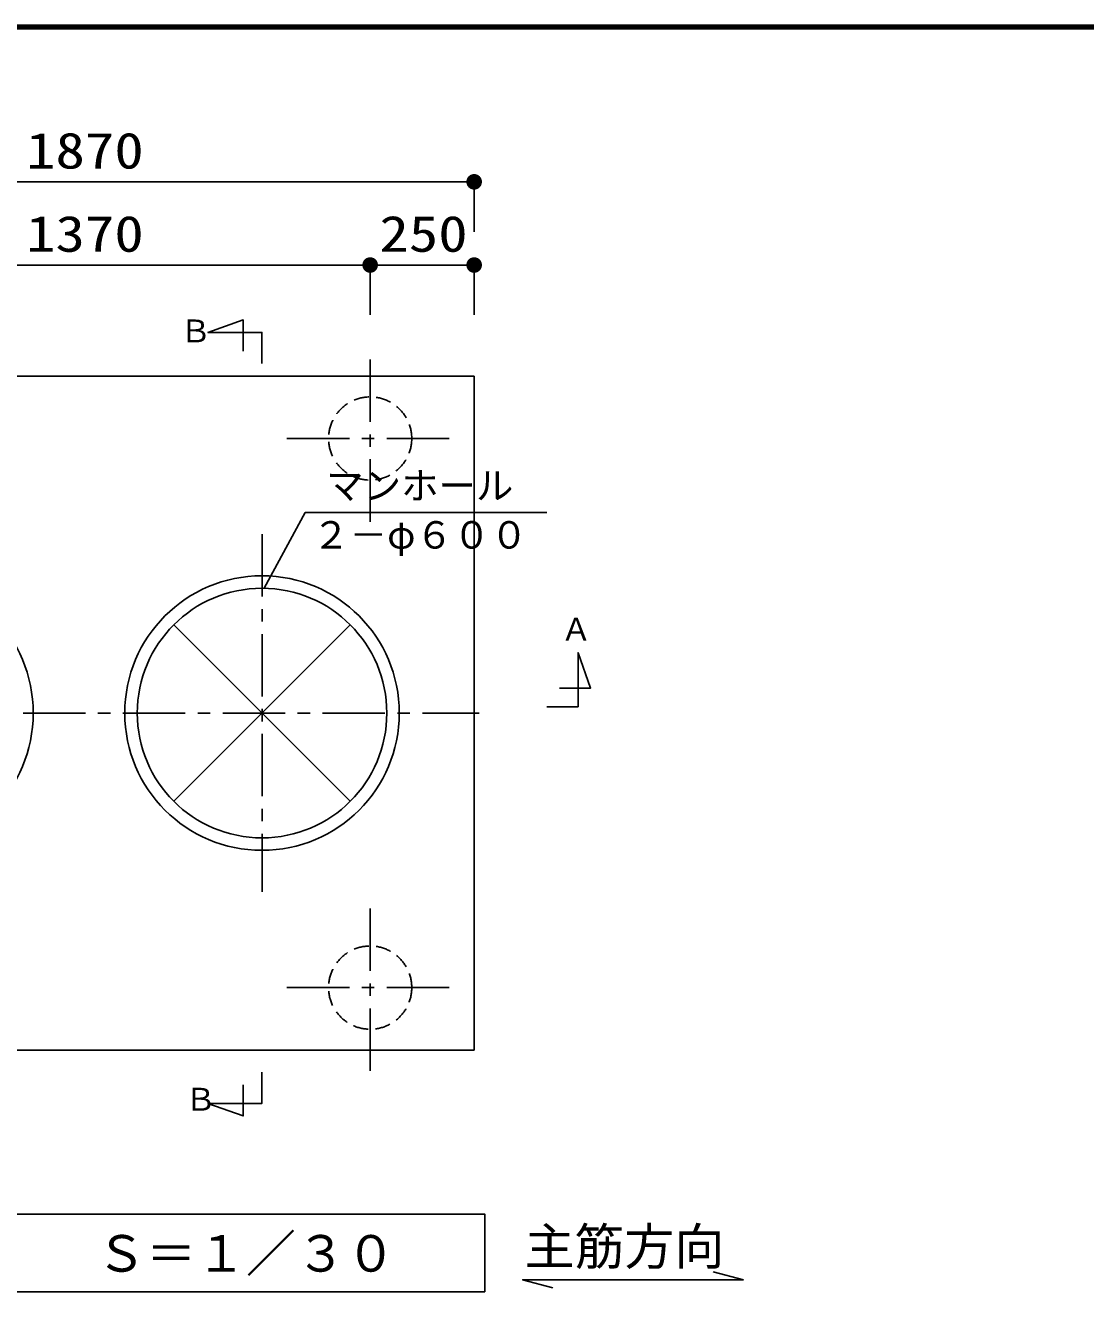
# Model space of a CAD drawing. Units: millimetres, scale not verified. Extents: x -8093 to 8093, y -5792 to 5792.
# Drawn here: x -5696 to -3147, y 2748 to 5792 of the extents above; entities that cross this region are included whole.
import ezdxf
from ezdxf.enums import TextEntityAlignment as Align

# ---------------------------------------------------------------- set-up
doc = ezdxf.new("R2010")
doc.units = ezdxf.units.MM
doc.header["$LTSCALE"] = 30
doc.linetypes.add('CHAIN1', pattern=[8, 5, -1, 1, -1])
doc.linetypes.add('DASHED1', pattern=[1.8, 1.2, -0.6])
for name, color, linetype, lineweight in [('0-0_Axis_waku', 7, 'Continuous', 25), ('0-1_00クル-フ-0躯体', 3, 'Continuous', 25), ('0-2_00クル-フ-1機器', 2, 'Continuous', 25), ('0-4_00クル-フ-6寸法', 132, 'Continuous', 25)]:
    doc.layers.add(name, color=color, linetype=linetype, lineweight=lineweight)
doc.styles.add('ＭＳ ゴシック', font='')
doc.styles.get('ＭＳ ゴシック').set_extended_font_data('MS Gothic')

msp = doc.modelspace()

# ---------------------------------------------------------------- linework, layer by layer
at = {"layer": '0-0_Axis_waku'}
for p, q in [((-8093.4, 5792.4), (8093.4, 5792.4)), ((-8092.8, 5791.8), (8092.8, 5791.8)), ((-8092.2, 5791.2), (8092.2, 5791.2)), ((-8091.6, 5790.6), (8091.6, 5790.6)), ((-8091, 5790), (8091, 5790)), ((-8090.4, 5789.4), (8090.4, 5789.4)), ((-8089.8, 5788.8), (8089.8, 5788.8)), ((-8089.2, 5788.2), (8089.2, 5788.2)), ((-8088.6, 5787.6), (8088.6, 5787.6)), ((-8088, 5787), (8088, 5787)), ((-8087.4, 5786.4), (8087.4, 5786.4)), ((-8086.8, 5785.8), (8086.8, 5785.8)), ((-8086.2, 5785.2), (8086.2, 5785.2)), ((-8085.6, 5784.6), (8085.6, 5784.6)), ((-8085, 5784), (8085, 5784))]:
    msp.add_line(p, q, dxfattribs=at)
at = {"layer": '0-1_00クル-フ-0躯体', "color": 2}
for p, q in [((-5122.24, 4439.14), (-5023.44, 4621.17)), ((-5023.44, 4621.17), (-4442.27, 4621.17))]:
    msp.add_line(p, q, dxfattribs=at)
at = {"layer": '0-1_00クル-フ-0躯体'}
msp.add_line((-3969.89, 2776.74), (-4042.34, 2796.15), dxfattribs=at)
for points in [[(-5127.31, 4979.29), (-5127.31, 5054.29), (-5257.31, 5054.29), (-5172.31, 5084.29), (-5172.31, 5009.29)], [(-4442.23, 4154.14), (-4367.23, 4154.14), (-4367.23, 4284.14), (-4337.23, 4199.14), (-4412.23, 4199.14)], [(-5127.31, 3275.72), (-5127.31, 3200.72), (-5257.31, 3200.72), (-5172.31, 3170.72), (-5172.31, 3245.72)], [(-4428.4, 2757.33), (-4500.85, 2776.74), (-3969.89, 2776.74)]]:
    msp.add_lwpolyline(points, dxfattribs=at)
msp.add_lwpolyline([(-4591.22, 2748.18), (-4591.22, 2934.49), (-6620.55, 2934.49), (-6620.55, 2748.18)], close=True, dxfattribs=at)
at = {"layer": '0-2_00クル-フ-1機器', "linetype": 'CHAIN1'}
for p, q in [((-4867.24, 4599.14), (-4867.24, 4999.14)), ((-5067.24, 4799.14), (-4667.24, 4799.14)), ((-5127.23, 4569.14), (-5127.23, 3709.14)), ((-6661.64, 4139.14), (-4605.47, 4139.14)), ((-4867.24, 3279.14), (-4867.24, 3679.14)), ((-5067.24, 3479.14), (-4667.24, 3479.14))]:
    msp.add_line(p, q, dxfattribs=at)
at = {"layer": '0-2_00クル-フ-1機器'}
for p, q in [((-6487.24, 4949.14), (-4617.24, 4949.14)), ((-5339.36, 4351.27), (-4915.1, 3927.01)), ((-5339.36, 3927.01), (-4915.1, 4351.27))]:
    msp.add_line(p, q, dxfattribs=at)
msp.add_lwpolyline([(-6487.24, 3329.14), (-4617.24, 3329.14), (-4617.24, 4949.14)], dxfattribs=at)
at = {"layer": '0-2_00クル-フ-1機器', "linetype": 'DASHED1'}
for centre in [(-4867.24, 4799.14), (-4867.24, 3479.14)]:
    msp.add_circle(centre, 100, dxfattribs=at)
at = {"layer": '0-2_00クル-フ-1機器'}
for centre, radius in [((-6007.23, 4139.14), 330), ((-5127.23, 4139.14), 330), ((-5127.23, 4139.14), 300)]:
    msp.add_circle(centre, radius, dxfattribs=at)
at = {"layer": '0-4_00クル-フ-6寸法', "color": 4}
for p, q in [((-4617.24, 5416.18), (-6487.24, 5416.18)), ((-4617.24, 5296.18), (-4617.24, 5416.18)), ((-6237.24, 5216.18), (-4867.24, 5216.18)), ((-4867.24, 5096.18), (-4867.24, 5216.18)), ((-4867.24, 5096.18), (-4867.24, 5216.18)), ((-4867.24, 5216.18), (-4617.24, 5216.18)), ((-4617.24, 5096.18), (-4617.24, 5216.18))]:
    msp.add_line(p, q, dxfattribs=at)
at = {"layer": '0-4_00クル-フ-6寸法'}
for points in [[(-4617.24, 5416.18), (-4635.84, 5418.53), (-4635.4, 5420.84)], [(-4617.24, 5416.18), (-4635.4, 5420.84), (-4634.67, 5423.08)], [(-4617.24, 5416.18), (-4634.67, 5423.08), (-4633.67, 5425.21)], [(-4617.24, 5416.18), (-4633.67, 5425.21), (-4632.4, 5427.2)], [(-4617.24, 5416.18), (-4632.4, 5427.2), (-4630.9, 5429.01)], [(-4617.24, 5416.18), (-4630.9, 5429.01), (-4629.19, 5430.62)], [(-4617.24, 5416.18), (-4629.19, 5430.62), (-4627.28, 5432.01)], [(-4617.24, 5416.18), (-4627.28, 5432.01), (-4625.22, 5433.14)], [(-4617.24, 5416.18), (-4625.22, 5433.14), (-4623.03, 5434.01)], [(-4617.24, 5416.18), (-4623.03, 5434.01), (-4620.75, 5434.59)], [(-4617.24, 5416.18), (-4620.75, 5434.59), (-4618.41, 5434.89)], [(-4617.24, 5416.18), (-4618.41, 5434.89), (-4616.06, 5434.89)], [(-4617.24, 5416.18), (-4616.06, 5434.89), (-4613.72, 5434.59)], [(-4617.24, 5416.18), (-4613.72, 5434.59), (-4611.44, 5434.01)], [(-4617.24, 5416.18), (-4611.44, 5434.01), (-4609.25, 5433.14)], [(-4617.24, 5416.18), (-4609.25, 5433.14), (-4607.19, 5432.01)], [(-4617.24, 5416.18), (-4607.19, 5432.01), (-4605.28, 5430.62)], [(-4617.24, 5416.18), (-4605.28, 5430.62), (-4603.57, 5429.01)], [(-4617.24, 5416.18), (-4603.57, 5429.01), (-4602.07, 5427.2)], [(-4617.24, 5416.18), (-4602.07, 5427.2), (-4600.8, 5425.21)], [(-4617.24, 5416.18), (-4600.8, 5425.21), (-4599.8, 5423.08)], [(-4617.24, 5416.18), (-4599.8, 5423.08), (-4599.07, 5420.84)], [(-4617.24, 5416.18), (-4599.07, 5420.84), (-4598.63, 5418.53)], [(-4617.24, 5416.18), (-4635.99, 5416.18), (-4635.84, 5418.53)], [(-4617.24, 5416.18), (-4635.84, 5413.83), (-4635.99, 5416.18)], [(-4617.24, 5416.18), (-4635.4, 5411.51), (-4635.84, 5413.83)], [(-4617.24, 5416.18), (-4634.67, 5409.27), (-4635.4, 5411.51)], [(-4617.24, 5416.18), (-4633.67, 5407.14), (-4634.67, 5409.27)], [(-4617.24, 5416.18), (-4632.4, 5405.15), (-4633.67, 5407.14)], [(-4617.24, 5416.18), (-4630.9, 5403.34), (-4632.4, 5405.15)], [(-4617.24, 5416.18), (-4629.19, 5401.73), (-4630.9, 5403.34)], [(-4617.24, 5416.18), (-4627.28, 5400.34), (-4629.19, 5401.73)], [(-4617.24, 5416.18), (-4625.22, 5399.21), (-4627.28, 5400.34)], [(-4617.24, 5416.18), (-4623.03, 5398.34), (-4625.22, 5399.21)], [(-4617.24, 5416.18), (-4620.75, 5397.76), (-4623.03, 5398.34)], [(-4617.24, 5416.18), (-4618.41, 5397.46), (-4620.75, 5397.76)], [(-4617.24, 5416.18), (-4616.06, 5397.46), (-4618.41, 5397.46)], [(-4617.24, 5416.18), (-4598.63, 5418.53), (-4598.49, 5416.18)], [(-4617.24, 5416.18), (-4613.72, 5397.76), (-4616.06, 5397.46)], [(-4617.24, 5416.18), (-4611.44, 5398.34), (-4613.72, 5397.76)], [(-4617.24, 5416.18), (-4609.25, 5399.21), (-4611.44, 5398.34)], [(-4617.24, 5416.18), (-4607.19, 5400.34), (-4609.25, 5399.21)], [(-4617.24, 5416.18), (-4605.28, 5401.73), (-4607.19, 5400.34)], [(-4617.24, 5416.18), (-4603.57, 5403.34), (-4605.28, 5401.73)], [(-4617.24, 5416.18), (-4602.07, 5405.15), (-4603.57, 5403.34)], [(-4617.24, 5416.18), (-4600.8, 5407.14), (-4602.07, 5405.15)], [(-4617.24, 5416.18), (-4599.8, 5409.27), (-4600.8, 5407.14)], [(-4617.24, 5416.18), (-4599.07, 5411.51), (-4599.8, 5409.27)], [(-4617.24, 5416.18), (-4598.63, 5413.83), (-4599.07, 5411.51)], [(-4617.24, 5416.18), (-4598.49, 5416.18), (-4598.63, 5413.83)], [(-4867.24, 5216.18), (-4885.99, 5216.18), (-4885.84, 5218.53)], [(-4867.24, 5216.18), (-4885.99, 5216.18), (-4885.84, 5218.53)], [(-4867.24, 5216.18), (-4885.84, 5213.83), (-4885.99, 5216.18)], [(-4867.24, 5216.18), (-4885.84, 5213.83), (-4885.99, 5216.18)], [(-4867.24, 5216.18), (-4885.84, 5218.53), (-4885.4, 5220.84)], [(-4867.24, 5216.18), (-4885.84, 5218.53), (-4885.4, 5220.84)], [(-4867.24, 5216.18), (-4885.4, 5211.51), (-4885.84, 5213.83)], [(-4867.24, 5216.18), (-4885.4, 5211.51), (-4885.84, 5213.83)], [(-4867.24, 5216.18), (-4885.4, 5220.84), (-4884.67, 5223.08)], [(-4867.24, 5216.18), (-4885.4, 5220.84), (-4884.67, 5223.08)], [(-4867.24, 5216.18), (-4884.67, 5209.27), (-4885.4, 5211.51)], [(-4867.24, 5216.18), (-4884.67, 5209.27), (-4885.4, 5211.51)], [(-4867.24, 5216.18), (-4884.67, 5223.08), (-4883.67, 5225.21)], [(-4867.24, 5216.18), (-4884.67, 5223.08), (-4883.67, 5225.21)], [(-4867.24, 5216.18), (-4883.67, 5207.14), (-4884.67, 5209.27)], [(-4867.24, 5216.18), (-4883.67, 5207.14), (-4884.67, 5209.27)], [(-4867.24, 5216.18), (-4883.67, 5225.21), (-4882.4, 5227.2)], [(-4867.24, 5216.18), (-4883.67, 5225.21), (-4882.4, 5227.2)], [(-4867.24, 5216.18), (-4882.4, 5205.15), (-4883.67, 5207.14)], [(-4867.24, 5216.18), (-4882.4, 5205.15), (-4883.67, 5207.14)], [(-4867.24, 5216.18), (-4882.4, 5227.2), (-4880.9, 5229.01)], [(-4867.24, 5216.18), (-4882.4, 5227.2), (-4880.9, 5229.01)], [(-4867.24, 5216.18), (-4880.9, 5203.34), (-4882.4, 5205.15)], [(-4867.24, 5216.18), (-4880.9, 5203.34), (-4882.4, 5205.15)], [(-4867.24, 5216.18), (-4880.9, 5229.01), (-4879.19, 5230.62)], [(-4867.24, 5216.18), (-4880.9, 5229.01), (-4879.19, 5230.62)], [(-4867.24, 5216.18), (-4879.19, 5201.73), (-4880.9, 5203.34)], [(-4867.24, 5216.18), (-4879.19, 5201.73), (-4880.9, 5203.34)], [(-4867.24, 5216.18), (-4879.19, 5230.62), (-4877.28, 5232.01)], [(-4867.24, 5216.18), (-4879.19, 5230.62), (-4877.28, 5232.01)], [(-4867.24, 5216.18), (-4877.28, 5200.34), (-4879.19, 5201.73)], [(-4867.24, 5216.18), (-4877.28, 5200.34), (-4879.19, 5201.73)], [(-4867.24, 5216.18), (-4877.28, 5232.01), (-4875.22, 5233.14)], [(-4867.24, 5216.18), (-4877.28, 5232.01), (-4875.22, 5233.14)], [(-4867.24, 5216.18), (-4875.22, 5199.21), (-4877.28, 5200.34)], [(-4867.24, 5216.18), (-4875.22, 5199.21), (-4877.28, 5200.34)], [(-4867.24, 5216.18), (-4875.22, 5233.14), (-4873.03, 5234.01)], [(-4867.24, 5216.18), (-4875.22, 5233.14), (-4873.03, 5234.01)], [(-4867.24, 5216.18), (-4873.03, 5198.34), (-4875.22, 5199.21)], [(-4867.24, 5216.18), (-4873.03, 5198.34), (-4875.22, 5199.21)], [(-4867.24, 5216.18), (-4873.03, 5234.01), (-4870.75, 5234.59)], [(-4867.24, 5216.18), (-4873.03, 5234.01), (-4870.75, 5234.59)], [(-4867.24, 5216.18), (-4870.75, 5197.76), (-4873.03, 5198.34)], [(-4867.24, 5216.18), (-4870.75, 5197.76), (-4873.03, 5198.34)], [(-4867.24, 5216.18), (-4870.75, 5234.59), (-4868.41, 5234.89)], [(-4867.24, 5216.18), (-4870.75, 5234.59), (-4868.41, 5234.89)], [(-4867.24, 5216.18), (-4868.41, 5197.46), (-4870.75, 5197.76)], [(-4867.24, 5216.18), (-4868.41, 5197.46), (-4870.75, 5197.76)], [(-4867.24, 5216.18), (-4868.41, 5234.89), (-4866.06, 5234.89)], [(-4867.24, 5216.18), (-4868.41, 5234.89), (-4866.06, 5234.89)], [(-4867.24, 5216.18), (-4866.06, 5197.46), (-4868.41, 5197.46)], [(-4867.24, 5216.18), (-4866.06, 5197.46), (-4868.41, 5197.46)], [(-4867.24, 5216.18), (-4866.06, 5234.89), (-4863.72, 5234.59)], [(-4867.24, 5216.18), (-4866.06, 5234.89), (-4863.72, 5234.59)], [(-4867.24, 5216.18), (-4863.72, 5234.59), (-4861.44, 5234.01)], [(-4867.24, 5216.18), (-4863.72, 5234.59), (-4861.44, 5234.01)], [(-4867.24, 5216.18), (-4861.44, 5234.01), (-4859.25, 5233.14)], [(-4867.24, 5216.18), (-4861.44, 5234.01), (-4859.25, 5233.14)], [(-4867.24, 5216.18), (-4859.25, 5233.14), (-4857.19, 5232.01)], [(-4867.24, 5216.18), (-4859.25, 5233.14), (-4857.19, 5232.01)], [(-4867.24, 5216.18), (-4857.19, 5232.01), (-4855.28, 5230.62)], [(-4867.24, 5216.18), (-4857.19, 5232.01), (-4855.28, 5230.62)], [(-4867.24, 5216.18), (-4855.28, 5230.62), (-4853.57, 5229.01)], [(-4867.24, 5216.18), (-4855.28, 5230.62), (-4853.57, 5229.01)], [(-4867.24, 5216.18), (-4853.57, 5229.01), (-4852.07, 5227.2)], [(-4867.24, 5216.18), (-4853.57, 5229.01), (-4852.07, 5227.2)], [(-4867.24, 5216.18), (-4852.07, 5227.2), (-4850.8, 5225.21)], [(-4867.24, 5216.18), (-4852.07, 5227.2), (-4850.8, 5225.21)], [(-4867.24, 5216.18), (-4850.8, 5225.21), (-4849.8, 5223.08)], [(-4867.24, 5216.18), (-4850.8, 5225.21), (-4849.8, 5223.08)], [(-4867.24, 5216.18), (-4849.8, 5223.08), (-4849.07, 5220.84)], [(-4867.24, 5216.18), (-4849.8, 5223.08), (-4849.07, 5220.84)], [(-4867.24, 5216.18), (-4849.07, 5220.84), (-4848.63, 5218.53)], [(-4867.24, 5216.18), (-4849.07, 5220.84), (-4848.63, 5218.53)], [(-4867.24, 5216.18), (-4848.63, 5218.53), (-4848.49, 5216.18)], [(-4867.24, 5216.18), (-4848.63, 5218.53), (-4848.49, 5216.18)], [(-4867.24, 5216.18), (-4863.72, 5197.76), (-4866.06, 5197.46)], [(-4867.24, 5216.18), (-4861.44, 5198.34), (-4863.72, 5197.76)], [(-4867.24, 5216.18), (-4859.25, 5199.21), (-4861.44, 5198.34)], [(-4867.24, 5216.18), (-4857.19, 5200.34), (-4859.25, 5199.21)], [(-4867.24, 5216.18), (-4855.28, 5201.73), (-4857.19, 5200.34)], [(-4867.24, 5216.18), (-4853.57, 5203.34), (-4855.28, 5201.73)], [(-4867.24, 5216.18), (-4852.07, 5205.15), (-4853.57, 5203.34)], [(-4867.24, 5216.18), (-4850.8, 5207.14), (-4852.07, 5205.15)], [(-4867.24, 5216.18), (-4849.8, 5209.27), (-4850.8, 5207.14)], [(-4867.24, 5216.18), (-4849.07, 5211.51), (-4849.8, 5209.27)], [(-4867.24, 5216.18), (-4848.63, 5213.83), (-4849.07, 5211.51)], [(-4867.24, 5216.18), (-4848.49, 5216.18), (-4848.63, 5213.83)], [(-4867.24, 5216.18), (-4863.72, 5197.76), (-4866.06, 5197.46)], [(-4867.24, 5216.18), (-4861.44, 5198.34), (-4863.72, 5197.76)], [(-4867.24, 5216.18), (-4859.25, 5199.21), (-4861.44, 5198.34)], [(-4867.24, 5216.18), (-4857.19, 5200.34), (-4859.25, 5199.21)], [(-4867.24, 5216.18), (-4855.28, 5201.73), (-4857.19, 5200.34)], [(-4867.24, 5216.18), (-4853.57, 5203.34), (-4855.28, 5201.73)], [(-4867.24, 5216.18), (-4852.07, 5205.15), (-4853.57, 5203.34)], [(-4867.24, 5216.18), (-4850.8, 5207.14), (-4852.07, 5205.15)], [(-4867.24, 5216.18), (-4849.8, 5209.27), (-4850.8, 5207.14)], [(-4867.24, 5216.18), (-4849.07, 5211.51), (-4849.8, 5209.27)], [(-4867.24, 5216.18), (-4848.63, 5213.83), (-4849.07, 5211.51)], [(-4867.24, 5216.18), (-4848.49, 5216.18), (-4848.63, 5213.83)], [(-4617.24, 5216.18), (-4635.99, 5216.18), (-4635.84, 5218.53)], [(-4617.24, 5216.18), (-4635.84, 5213.83), (-4635.99, 5216.18)], [(-4617.24, 5216.18), (-4635.84, 5218.53), (-4635.4, 5220.84)], [(-4617.24, 5216.18), (-4635.4, 5211.51), (-4635.84, 5213.83)], [(-4617.24, 5216.18), (-4635.4, 5220.84), (-4634.67, 5223.08)], [(-4617.24, 5216.18), (-4634.67, 5209.27), (-4635.4, 5211.51)], [(-4617.24, 5216.18), (-4634.67, 5223.08), (-4633.67, 5225.21)], [(-4617.24, 5216.18), (-4633.67, 5207.14), (-4634.67, 5209.27)], [(-4617.24, 5216.18), (-4633.67, 5225.21), (-4632.4, 5227.2)], [(-4617.24, 5216.18), (-4632.4, 5205.15), (-4633.67, 5207.14)], [(-4617.24, 5216.18), (-4632.4, 5227.2), (-4630.9, 5229.01)], [(-4617.24, 5216.18), (-4630.9, 5203.34), (-4632.4, 5205.15)], [(-4617.24, 5216.18), (-4630.9, 5229.01), (-4629.19, 5230.62)], [(-4617.24, 5216.18), (-4629.19, 5201.73), (-4630.9, 5203.34)], [(-4617.24, 5216.18), (-4629.19, 5230.62), (-4627.28, 5232.01)], [(-4617.24, 5216.18), (-4627.28, 5200.34), (-4629.19, 5201.73)], [(-4617.24, 5216.18), (-4627.28, 5232.01), (-4625.22, 5233.14)], [(-4617.24, 5216.18), (-4625.22, 5199.21), (-4627.28, 5200.34)], [(-4617.24, 5216.18), (-4625.22, 5233.14), (-4623.03, 5234.01)], [(-4617.24, 5216.18), (-4623.03, 5198.34), (-4625.22, 5199.21)], [(-4617.24, 5216.18), (-4623.03, 5234.01), (-4620.75, 5234.59)], [(-4617.24, 5216.18), (-4620.75, 5197.76), (-4623.03, 5198.34)], [(-4617.24, 5216.18), (-4620.75, 5234.59), (-4618.41, 5234.89)], [(-4617.24, 5216.18), (-4618.41, 5197.46), (-4620.75, 5197.76)], [(-4617.24, 5216.18), (-4618.41, 5234.89), (-4616.06, 5234.89)], [(-4617.24, 5216.18), (-4616.06, 5197.46), (-4618.41, 5197.46)], [(-4617.24, 5216.18), (-4616.06, 5234.89), (-4613.72, 5234.59)], [(-4617.24, 5216.18), (-4613.72, 5234.59), (-4611.44, 5234.01)], [(-4617.24, 5216.18), (-4611.44, 5234.01), (-4609.25, 5233.14)], [(-4617.24, 5216.18), (-4609.25, 5233.14), (-4607.19, 5232.01)], [(-4617.24, 5216.18), (-4607.19, 5232.01), (-4605.28, 5230.62)], [(-4617.24, 5216.18), (-4605.28, 5230.62), (-4603.57, 5229.01)], [(-4617.24, 5216.18), (-4603.57, 5229.01), (-4602.07, 5227.2)], [(-4617.24, 5216.18), (-4602.07, 5227.2), (-4600.8, 5225.21)], [(-4617.24, 5216.18), (-4600.8, 5225.21), (-4599.8, 5223.08)], [(-4617.24, 5216.18), (-4599.8, 5223.08), (-4599.07, 5220.84)], [(-4617.24, 5216.18), (-4599.07, 5220.84), (-4598.63, 5218.53)], [(-4617.24, 5216.18), (-4598.63, 5218.53), (-4598.49, 5216.18)], [(-4617.24, 5216.18), (-4613.72, 5197.76), (-4616.06, 5197.46)], [(-4617.24, 5216.18), (-4611.44, 5198.34), (-4613.72, 5197.76)], [(-4617.24, 5216.18), (-4609.25, 5199.21), (-4611.44, 5198.34)], [(-4617.24, 5216.18), (-4607.19, 5200.34), (-4609.25, 5199.21)], [(-4617.24, 5216.18), (-4605.28, 5201.73), (-4607.19, 5200.34)], [(-4617.24, 5216.18), (-4603.57, 5203.34), (-4605.28, 5201.73)], [(-4617.24, 5216.18), (-4602.07, 5205.15), (-4603.57, 5203.34)], [(-4617.24, 5216.18), (-4600.8, 5207.14), (-4602.07, 5205.15)], [(-4617.24, 5216.18), (-4599.8, 5209.27), (-4600.8, 5207.14)], [(-4617.24, 5216.18), (-4599.07, 5211.51), (-4599.8, 5209.27)], [(-4617.24, 5216.18), (-4598.63, 5213.83), (-4599.07, 5211.51)], [(-4617.24, 5216.18), (-4598.49, 5216.18), (-4598.63, 5213.83)]]:
    msp.add_solid(points, dxfattribs=at)

# ---------------------------------------------------------------- texts
at = {"layer": '0-1_00クル-フ-0躯体', "color": 4, "style": 'ＭＳ ゴシック'}
for s, height, p in [('Ｂ', 54.99, (-5324.14, 5013.69)), ('マンホール', 65.98, (-4972.92, 4633.11)), ('２－φ６００', 65.98, (-5006.46, 4514.71)), ('Ａ', 54.99, (-4409.48, 4296.59)), ('Ｂ', 54.99, (-5312.08, 3166.76)), ('Ｓ＝１／３０', 87.98, (-5525.75, 2769.88)), ('主筋方向', 87.98, (-4496.07, 2786.41))]:
    msp.add_text(s, height=height, dxfattribs=at).set_placement(p, align=Align.BOTTOM_LEFT)
at = {"layer": '0-4_00クル-フ-6寸法', "color": 3, "style": 'ＭＳ ゴシック', "width": 1.2}
for s, p in [('1870', (-5694.52, 5422.02)), ('1370', (-5694.52, 5222.02)), ('250', (-4845.09, 5222.02))]:
    msp.add_text(s, height=86.66, dxfattribs=at).set_placement(p, align=Align.BOTTOM_LEFT)

doc.saveas('drawing.dxf')
